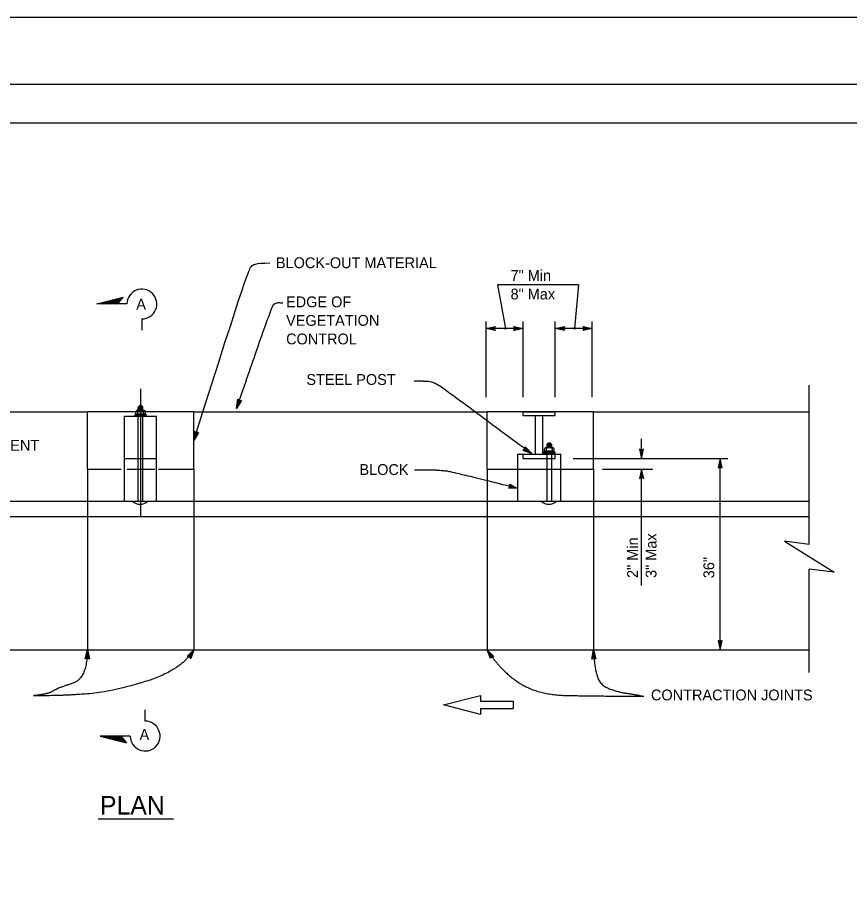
# Model space of a CAD drawing. Extents: x -893 to 867, y -474 to 712.
# Drawn here: x -387 to 151, y 141 to 712 of the extents above; entities that cross this region are included whole.
import ezdxf

# ---------------------------------------------------------------- set-up
doc = ezdxf.new("R2010")
doc.units = 0
for name, color, linetype in [('10 Sheet Format', 7, 'Continuous'), ('22 Misc Cnst Det', 7, 'Continuous'), ('56 Stage 3 Anno', 7, 'Continuous'), ('57 Undefined', 7, 'Continuous'), ('60 Nongeo Data', 7, 'Continuous')]:
    doc.layers.add(name, color=color, linetype=linetype)

msp = doc.modelspace()

# ---------------------------------------------------------------- linework, layer by layer
at = {"layer": '10 Sheet Format'}
msp.add_line((-813.45, 643.96), (811.55, 643.96), dxfattribs=at)
for points in [[(-893.45, -474.04), (866.55, -474.04), (866.55, 711.96), (-893.45, 711.96)], [(-863.43, 668.96), (836.57, 668.96), (836.57, -431.04), (-863.43, -431.04)], [(-863.43, 668.96), (836.57, 668.96), (836.57, -431.04), (-863.43, -431.04)]]:
    msp.add_lwpolyline(points, close=True, dxfattribs=at)
at = {"layer": '22 Misc Cnst Det'}
for p, q in [((-335.97, 526.67), (-318.92, 531.01)), ((-322.44, 526.67), (-318.92, 531.01)), ((-316.44, 526.67), (-335.97, 526.67)), ((-334.57, 526.67), (-319.28, 530.56)), ((-333.17, 526.67), (-319.65, 530.11)), ((-331.76, 526.67), (-320.01, 529.66)), ((-330.36, 526.67), (-320.38, 529.21)), ((-328.96, 526.67), (-320.74, 528.76)), ((-327.56, 526.67), (-321.11, 528.31)), ((-326.15, 526.67), (-321.47, 527.86)), ((-324.75, 526.67), (-321.84, 527.41)), ((-323.35, 526.67), (-322.2, 526.96)), ((-306.79, 517.02), (-306.79, 509.69)), ((-304.66, 256.75), (-304.66, 264.09)), ((-333.84, 247.11), (-316.79, 242.76)), ((-314.31, 247.11), (-333.84, 247.11)), ((-332.44, 247.11), (-317.15, 243.21)), ((-331.04, 247.11), (-317.52, 243.66)), ((-329.64, 247.11), (-317.88, 244.11)), ((-328.23, 247.11), (-318.25, 244.56)), ((-326.83, 247.11), (-318.61, 245.01)), ((-325.43, 247.11), (-318.98, 245.46)), ((-324.03, 247.11), (-319.34, 245.91)), ((-322.62, 247.11), (-319.71, 246.36)), ((-321.22, 247.11), (-320.07, 246.81)), ((-320.31, 247.11), (-316.79, 242.76))]:
    msp.add_line(p, q, dxfattribs=at)
for centre, start, end in [((-306.79, 526.67), 269.9995, 180), ((-304.66, 247.11), 180, 90.0005)]:
    msp.add_arc(centre, 9.64, start, end, dxfattribs=at)
at = {"layer": '56 Stage 3 Anno'}
for p, q in [((-76.85, 539.02), (-71.69, 510.89)), ((-24.48, 539.02), (-76.85, 539.02)), ((-24.48, 539.02), (-27.02, 510.89)), ((-84.24, 466.43), (-84.24, 515.3)), ((-60.18, 466.43), (-60.18, 515.3)), ((-39.56, 466.43), (-39.56, 515.3)), ((-15.5, 466.43), (-15.5, 515.3)), ((-84.24, 510.84), (-78.24, 512.17)), ((-78.24, 509.5), (-84.24, 510.84)), ((-84.24, 510.84), (-84.24, 510.84)), ((-60.18, 510.84), (-84.24, 510.84)), ((-78.45, 509.86), (-82.86, 510.84)), ((-82.85, 510.84), (-78.47, 511.81)), ((-81.48, 510.84), (-78.65, 511.46)), ((-78.69, 510.22), (-81.48, 510.84)), ((-80.09, 510.84), (-78.89, 511.1)), ((-78.86, 510.56), (-80.09, 510.84)), ((-78.24, 512.17), (-79.04, 510.84)), ((-79.04, 510.84), (-78.24, 509.5)), ((-78.24, 512.17), (-78.24, 512.17)), ((-78.24, 509.5), (-78.24, 509.5)), ((-66.18, 512.18), (-66.18, 512.18)), ((-66.18, 509.51), (-66.18, 509.51)), ((-60.18, 510.84), (-60.18, 510.84)), ((-39.56, 510.84), (-33.56, 512.17)), ((-33.56, 509.5), (-39.56, 510.84)), ((-39.56, 510.84), (-39.56, 510.84)), ((-15.5, 510.84), (-39.56, 510.84)), ((-33.78, 509.86), (-38.18, 510.84)), ((-38.17, 510.84), (-33.8, 511.81)), ((-36.8, 510.84), (-33.97, 511.46)), ((-34.01, 510.22), (-36.8, 510.84)), ((-35.42, 510.84), (-34.21, 511.1)), ((-34.19, 510.56), (-35.42, 510.84)), ((-33.56, 512.17), (-34.36, 510.84)), ((-34.36, 510.84), (-33.56, 509.5)), ((-33.56, 512.17), (-33.56, 512.17)), ((-33.56, 509.5), (-33.56, 509.5)), ((-21.5, 512.18), (-21.5, 512.18)), ((-21.5, 509.51), (-21.5, 509.51)), ((-15.5, 510.84), (-15.5, 510.84)), ((-307.65, 471.84), (-307.65, 447.91)), ((-307.65, 460.72), (-307.65, 389.23)), ((-307.65, 445.83), (-307.65, 442.59)), ((-307.65, 439.76), (-307.65, 414.25)), ((16.39, 426.65), (16.39, 439.43)), ((-58.87, 434.31), (-58.87, 434.31)), ((-60.32, 432.07), (-60.32, 432.07)), ((-54.55, 429.94), (-54.55, 429.94)), ((16.39, 431.85), (15.05, 432.65)), ((15.05, 432.65), (15.05, 432.65)), ((15.05, 432.65), (16.39, 426.65)), ((15.4, 432.44), (16.38, 428.03)), ((15.76, 432.2), (16.38, 429.42)), ((16.11, 432.03), (16.38, 430.8)), ((16.38, 429.42), (17.01, 432.24)), ((16.38, 430.8), (16.65, 432.01)), ((16.39, 426.65), (17.72, 432.65)), ((17.72, 432.65), (16.39, 431.85)), ((16.39, 428.04), (17.36, 432.42)), ((17.72, 432.65), (17.72, 432.65)), ((-27.79, 426.64), (72.14, 426.64)), ((16.39, 426.65), (16.39, 426.65)), ((67.18, 426.65), (65.85, 420.65)), ((67.17, 425.26), (66.21, 420.89)), ((67.18, 423.89), (66.55, 421.06)), ((67.18, 422.51), (66.91, 421.3)), ((68.52, 420.65), (67.18, 426.65)), ((67.18, 426.65), (67.18, 426.65)), ((67.18, 302.91), (67.18, 426.64)), ((68.16, 420.87), (67.18, 425.27)), ((67.8, 421.1), (67.18, 423.89)), ((67.45, 421.28), (67.18, 422.51)), ((-8.94, 419.77), (23.57, 419.77)), ((16.39, 419.78), (15.06, 413.78)), ((16.38, 418.39), (15.41, 414.01)), ((16.39, 417.01), (15.76, 414.19)), ((17.73, 413.78), (16.39, 419.78)), ((16.39, 419.78), (16.39, 419.78)), ((16.39, 344.6), (16.39, 419.77)), ((17.37, 413.99), (16.39, 418.4)), ((17.01, 414.23), (16.39, 417.01)), ((65.85, 420.65), (67.18, 421.45)), ((65.85, 420.65), (65.85, 420.65)), ((67.18, 421.45), (68.52, 420.65)), ((68.52, 420.65), (68.52, 420.65)), ((-307.65, 411.41), (-307.65, 407.97)), ((15.06, 413.78), (16.39, 414.58)), ((15.06, 413.78), (15.06, 413.78)), ((16.39, 415.63), (16.12, 414.42)), ((16.66, 414.4), (16.39, 415.63)), ((16.39, 414.58), (17.73, 413.78)), ((17.73, 413.78), (17.73, 413.78)), ((67.18, 308.11), (65.84, 308.91)), ((65.84, 308.91), (65.84, 308.91)), ((65.84, 308.91), (67.18, 302.91)), ((66.19, 308.69), (67.18, 304.29)), ((66.55, 308.46), (67.17, 305.67)), ((66.9, 308.28), (67.17, 307.05)), ((67.17, 305.67), (67.8, 308.5)), ((67.17, 307.05), (67.44, 308.26)), ((67.18, 302.91), (68.51, 308.91)), ((68.51, 308.91), (67.18, 308.11)), ((67.18, 304.3), (68.15, 308.67)), ((68.51, 308.91), (68.51, 308.91)), ((67.18, 302.91), (67.18, 302.91))]:
    msp.add_line(p, q, dxfattribs=at)
for points in [[(-66.18, 512.18), (-60.18, 510.84), (-66.18, 509.51), (-65.97, 509.86), (-61.57, 510.84), (-65.97, 511.82), (-65.76, 511.47), (-62.94, 510.84), (-65.75, 510.22), (-65.54, 510.57), (-64.33, 510.84), (-65.55, 511.12), (-65.38, 510.84), (-66.18, 509.51), (-65.38, 510.84)], [(-21.5, 512.18), (-15.5, 510.84), (-21.5, 509.51), (-21.29, 509.86), (-16.9, 510.84), (-21.29, 511.82), (-21.08, 511.47), (-18.27, 510.84), (-21.08, 510.22), (-20.86, 510.57), (-19.65, 510.84), (-20.87, 511.12), (-20.7, 510.84), (-21.5, 509.51), (-20.7, 510.84)], [(-242.35, 464.17), (-245.51, 459.01), (-244.84, 465.02), (-244.58, 464.71), (-245.07, 460.31), (-242.75, 464.09), (-243.15, 464), (-244.63, 461.58), (-244.31, 464.4), (-244.05, 464.09), (-244.19, 462.87), (-243.54, 463.92), (-243.85, 463.85), (-244.84, 465.02), (-243.85, 463.85)], [(-270.22, 443.6), (-273.26, 438.37), (-272.72, 444.4), (-272.45, 444.09), (-272.85, 439.68), (-270.61, 443.51), (-271.01, 443.42), (-272.44, 440.96), (-272.19, 443.79), (-271.92, 443.48), (-272.02, 442.26), (-271.41, 443.32), (-271.71, 443.25), (-272.72, 444.4), (-271.71, 443.25)], [(-60.32, 432.07), (-54.55, 429.94), (-58.87, 434.31), (-58.88, 433.9), (-55.72, 430.7), (-59.95, 432.25), (-59.58, 432.44), (-56.87, 431.44), (-58.89, 433.48), (-58.91, 433.07), (-58.03, 432.18), (-59.21, 432.62), (-58.92, 432.76), (-58.87, 434.31), (-58.92, 432.76)], [(-69.09, 410.07), (-63.68, 407.36), (-69.72, 407.52), (-69.44, 407.81), (-65.01, 407.69), (-68.97, 409.68), (-68.85, 409.29), (-66.31, 408.02), (-69.15, 408.1), (-68.86, 408.39), (-67.63, 408.35), (-68.73, 408.91), (-68.64, 408.6), (-69.72, 407.52), (-68.64, 408.6)], [(-343.4, 297.02), (-342, 302.91), (-340.77, 296.99), (-341.12, 297.2), (-342.02, 301.54), (-343.05, 297.23), (-342.69, 297.43), (-342.04, 300.19), (-341.46, 297.42), (-341.81, 297.63), (-342.06, 298.83), (-342.34, 297.63), (-342.07, 297.79), (-340.77, 296.99), (-342.07, 297.79)], [(-277.47, 298.56), (-273.26, 302.91), (-275.22, 297.19), (-275.41, 297.55), (-273.97, 301.74), (-277.06, 298.55), (-276.65, 298.55), (-274.68, 300.59), (-275.6, 297.91), (-275.79, 298.27), (-275.39, 299.43), (-276.25, 298.54), (-275.93, 298.54), (-275.22, 297.19), (-275.93, 298.54)], [(-81.39, 297.25), (-83.53, 302.91), (-79.2, 298.69), (-79.6, 298.68), (-82.78, 301.77), (-81.22, 297.62), (-81.04, 297.98), (-82.04, 300.64), (-80.01, 298.66), (-80.42, 298.64), (-81.3, 299.5), (-80.86, 298.35), (-80.72, 298.63), (-79.2, 298.69), (-80.72, 298.63)], [(-15.79, 296.94), (-14.8, 302.91), (-13.17, 297.08), (-13.53, 297.27), (-14.72, 301.54), (-15.46, 297.17), (-15.12, 297.39), (-14.65, 300.19), (-13.89, 297.46), (-14.25, 297.66), (-14.58, 298.84), (-14.78, 297.62), (-14.52, 297.8), (-13.17, 297.08), (-14.52, 297.8)]]:
    msp.add_lwpolyline(points, close=True, dxfattribs=at)
for centre, radius in [((-71.69, 510.89), 0.5), ((-27.02, 510.89), 0.5), ((-27.02, 510.89), 0.125)]:
    msp.add_circle(centre, radius, dxfattribs=at)
for points, degree in [([(-273.26, 438.37), (-238.68, 547.33), (-236.09, 551.32), (-233.66, 553.09), (-224.05, 553.28)], 3), ([(-245.51, 459.01), (-223.11, 524.68), (-220.4, 527.4), (-217.93, 527.64), (-215.71, 527.4)], 2), ([(-54.81, 429.74), (-112.6, 472.76), (-116.17, 474.6), (-119.12, 476.27), (-123.46, 476.6), (-130.68, 476.85)], 2), ([(-63.68, 407.36), (-106.55, 418.06), (-110.64, 418.59), (-118.3, 419.25), (-130.43, 419.25)], 2), ([(-342, 302.91), (-342.25, 284.06), (-361.19, 278.23), (-367.36, 274.15), (-376.97, 273.21)], 2), ([(-273.26, 302.91), (-281.43, 289.53), (-326.45, 275.62), (-353.94, 273.46), (-372.48, 273.13), (-376.97, 273.21)], 2), ([(-83.53, 302.91), (-74.04, 288.46), (-50.19, 273.74), (-14.21, 273.01), (17.73, 272.85)], 2), ([(-14.8, 302.91), (-14.21, 292.15), (-10.62, 279.9), (2.21, 275.36), (9.51, 274.52), (17.73, 272.85)], 2)]:
    msp.add_open_spline(points, degree=degree, dxfattribs=at)
at = {"layer": '57 Undefined'}
msp.add_line((-335.15, 193.49), (-286.38, 193.49), dxfattribs=at)
at = {"layer": '60 Nongeo Data'}
for p, q in [((124.83, 371.12), (124.83, 474.2)), ((-529.53, 456.98), (-341.91, 456.98)), ((-342, 419.77), (-342, 456.98)), ((-273.26, 456.98), (-342, 456.98)), ((-310.77, 455.49), (-310.77, 457.06)), ((-305.18, 457.72), (-310.11, 457.72)), ((-309.43, 455.49), (-309.43, 457.15)), ((-309.12, 459.98), (-308.39, 460.72)), ((-306.18, 459.98), (-309.12, 459.98)), ((-309.12, 457.77), (-309.12, 459.98)), ((-309.12, 458.88), (-306.3, 458.88)), ((-306.18, 457.77), (-309.12, 457.77)), ((-306.64, 459.33), (-308.76, 459.33)), ((-306.64, 458.39), (-308.76, 458.39)), ((-306.91, 460.72), (-308.39, 460.72)), ((-306.18, 459.98), (-306.91, 460.72)), ((-306.18, 457.77), (-306.18, 459.98)), ((-305.87, 457.05), (-305.87, 455.49)), ((-304.53, 455.49), (-304.53, 457.1)), ((-273.26, 419.77), (-273.26, 456.98)), ((-273.26, 456.98), (-83.63, 456.98)), ((-83.53, 419.77), (-83.53, 456.98)), ((-14.8, 456.98), (-83.53, 456.98)), ((-60.18, 456.98), (-39.56, 456.98)), ((-60.13, 454.45), (-60.13, 456.94)), ((-39.56, 454.45), (-39.56, 456.94)), ((-14.8, 419.77), (-14.8, 456.98)), ((-14.8, 456.98), (124.9, 456.98)), ((-317.96, 454.15), (-297.34, 454.15)), ((-317.96, 399.15), (-317.96, 454.15)), ((-310.95, 454.96), (-310.95, 455.33)), ((-310.95, 455.33), (-304.32, 455.33)), ((-304.32, 454.96), (-310.95, 454.96)), ((-304.53, 455.49), (-310.77, 455.49)), ((-309.15, 399.13), (-309.15, 454.17)), ((-306.15, 399.15), (-306.15, 454.15)), ((-304.32, 455.33), (-304.32, 454.96)), ((-297.34, 399.15), (-297.34, 454.15)), ((-60.18, 454.45), (-39.56, 454.45)), ((-52.3, 429.61), (-52.3, 454.45)), ((-47.39, 429.61), (-47.39, 454.45)), ((-44.72, 435.84), (-43.98, 436.57)), ((-41.77, 435.84), (-44.72, 435.84)), ((-44.72, 433.63), (-44.72, 435.84)), ((-44.72, 434.73), (-41.9, 434.73)), ((-41.77, 433.63), (-44.72, 433.63)), ((-42.24, 435.19), (-44.36, 435.19)), ((-42.24, 434.25), (-44.36, 434.25)), ((-42.51, 436.57), (-43.98, 436.57)), ((-41.77, 435.84), (-42.51, 436.57)), ((-41.77, 433.63), (-41.77, 435.84)), ((-63.75, 399.15), (-63.75, 429.61)), ((-63.75, 429.61), (-60.18, 429.61)), ((-60.18, 426.65), (-60.18, 429.61)), ((-60.18, 429.61), (-60.14, 429.61)), ((-60.18, 429.61), (-39.56, 429.61)), ((-60.14, 429.61), (-39.45, 429.61)), ((-46.54, 430.82), (-46.54, 431.19)), ((-46.54, 431.19), (-39.91, 431.19)), ((-39.91, 430.82), (-46.54, 430.82)), ((-46.37, 431.35), (-46.37, 432.92)), ((-40.13, 431.35), (-46.37, 431.35)), ((-40.77, 433.58), (-45.7, 433.58)), ((-45.03, 431.35), (-45.03, 433.01)), ((-44.75, 399.13), (-44.75, 430.01)), ((-41.75, 399.15), (-41.75, 430.01)), ((-41.46, 432.91), (-41.46, 431.35)), ((-40.13, 431.35), (-40.13, 432.95)), ((-39.91, 431.19), (-39.91, 430.82)), ((-39.56, 426.65), (-39.56, 429.61)), ((-39.56, 429.61), (-35.82, 429.61)), ((-35.82, 399.15), (-35.82, 429.61)), ((-317.96, 426.65), (-297.34, 426.65)), ((-60.18, 426.65), (-39.56, 426.65)), ((-342, 419.77), (-320.22, 419.77)), ((-342, 419.77), (-342, 302.91)), ((-316.33, 419.77), (-298.45, 419.77)), ((-296.04, 419.77), (-273.26, 419.77)), ((-273.26, 419.77), (-273.26, 302.91)), ((-83.53, 419.77), (-14.8, 419.77)), ((-83.53, 419.77), (-83.53, 302.91)), ((-14.8, 419.77), (-14.8, 302.91)), ((-747.2, 399.15), (124.9, 399.15)), ((-747.2, 389.15), (124.9, 389.15)), ((124.83, 288.25), (124.83, 355.12)), ((-747.2, 302.91), (124.9, 302.91)), ((-111.75, 267.23), (-87.84, 273.37)), ((-87.84, 273.37), (-87.84, 269.73)), ((-87.84, 269.73), (-66.75, 269.73)), ((-66.75, 269.73), (-66.75, 267.23)), ((-87.85, 261.1), (-111.75, 267.23)), ((-66.75, 264.73), (-87.85, 264.73)), ((-87.85, 264.73), (-87.85, 261.1)), ((-66.75, 267.23), (-66.75, 264.73))]:
    msp.add_line(p, q, dxfattribs=at)
for points in [[(-311.33, 454.15), (-303.97, 454.15), (-303.97, 454.68), (-311.33, 454.68)], [(-46.93, 430.01), (-39.57, 430.01), (-39.57, 430.53), (-46.93, 430.53)]]:
    msp.add_lwpolyline(points, close=True, dxfattribs=at)
msp.add_lwpolyline([(124.83, 371.12), (108.83, 373.12), (140.83, 353.12), (124.83, 355.12)], dxfattribs=at)
for centre, radius, start, end in [((-310.1, 457.05), 0.669, 8.2125, 179.2776), ((-308.75, 457.05), 0.669, 91.8976, 179.5004), ((-306.53, 457.05), 0.669, 359.6015, 87.0732), ((-305.2, 457.05), 0.669, 3.6172, 175.1952), ((-45.7, 432.91), 0.669, 8.2125, 179.2776), ((-44.35, 432.91), 0.669, 91.8976, 179.5004), ((-42.13, 432.91), 0.669, 359.6015, 87.0732), ((-40.8, 432.91), 0.669, 3.6172, 175.1952), ((-307.97, 404.34), 7.22, 226.5443, 313.7754), ((-43.57, 404.34), 7.22, 226.5443, 313.7754)]:
    msp.add_arc(centre, radius, start, end, dxfattribs=at)

# ---------------------------------------------------------------- texts
at = {"layer": '56 Stage 3 Anno'}
for p in [(-310.41, 523.07), (-308.28, 244.62)]:
    msp.add_text('A', height=7, dxfattribs=at).set_placement(p)
at = {"layer": '57 Undefined'}
for s, height, p in [('BLOCK-OUT MATERIAL', 7, (-220.09, 549.86)), ('7" Min', 7, (-68.35, 541.62)), ('8" Max', 7, (-68.35, 529.62)), ('EDGE OF', 7, (-213.53, 524.55)), ('VEGETATION', 7, (-213.53, 512.55)), ('CONTROL', 7, (-213.53, 500.55)), ('STEEL POST', 7, (-200.41, 474.31)), ('RAIL ELEMENT', 7, (-440.81, 431.74)), ('BLOCK', 7, (-166.07, 416.06)), ('CONTRACTION JOINTS', 7, (22.45, 270.2)), ('PLAN', 12, (-333.89, 196.35))]:
    msp.add_text(s, height=height, dxfattribs=at).set_placement(p)
for s, p in [('3" Max', (26.01, 349.42)), ('2" Min', (14.01, 349.42)), ('36"', (63.39, 349.22))]:
    msp.add_text(s, height=7, rotation=90, dxfattribs=at).set_placement(p)

doc.saveas('drawing.dxf')
